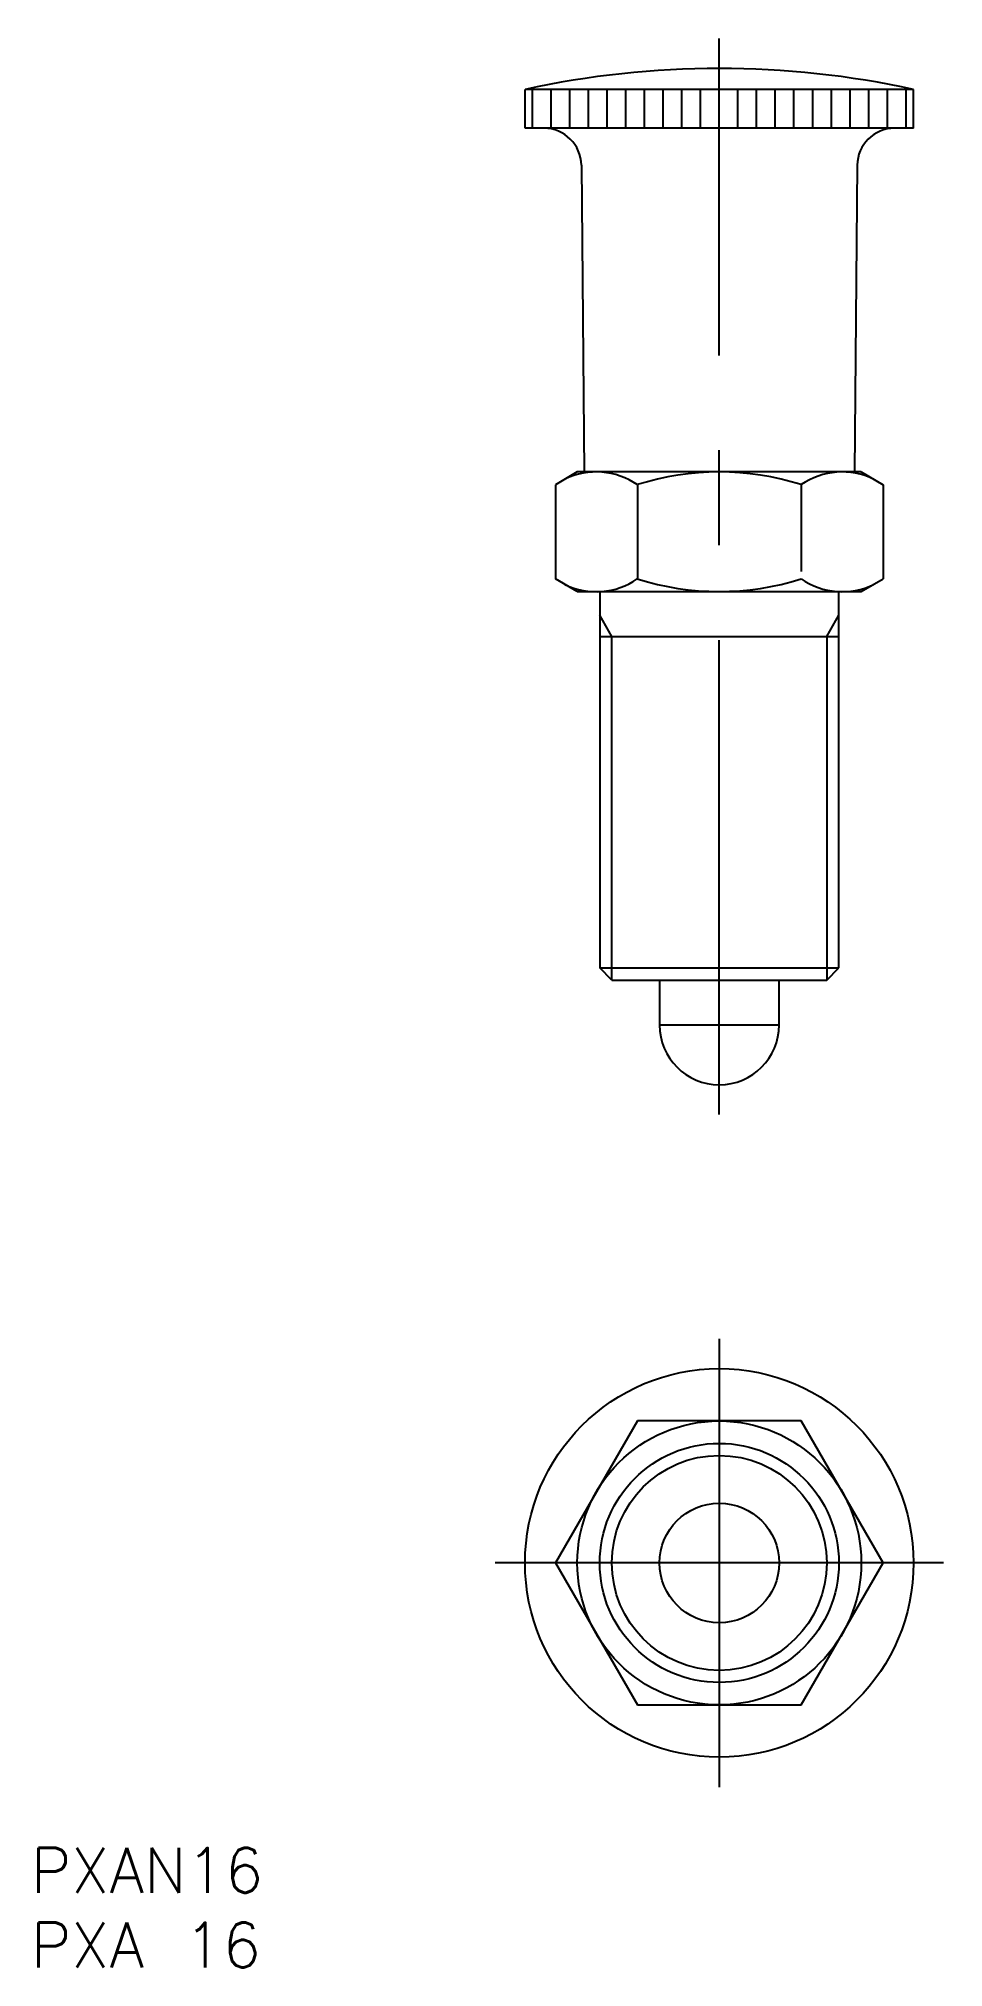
# Model space of a CAD drawing. Extents: x -46 to 15, y -27 to 102.
import ezdxf

# ---------------------------------------------------------------- set-up
doc = ezdxf.new("R2010")
doc.units = 0
doc.linetypes.add('CENTER', pattern=[50.8, 31.75, -6.35, 6.35, -6.35])
doc.layers.get('0').update_dxf_attribs({"linetype": 'CONTINUOUS'})
doc.layers.add('CENTER', color=1, linetype='CENTER')
doc.styles.get("Standard").update_dxf_attribs({"font": 'txt.shx', "height": 3, "bigfont": 'bigfont.shx'})

# ---------------------------------------------------------------- blocks, each defined once
blk = doc.blocks.new('*U2')
at = {"color": 7, "linetype": 'CONTINUOUS'}
blk.add_text('PXA 16', height=3, dxfattribs=at).set_placement((-46.07, -27.07))
blk = doc.blocks.new('*U3')
at = {"color": 7, "linetype": 'CONTINUOUS'}
blk.add_text('PXAN16', height=3, dxfattribs=at).set_placement((-46.07, -22.07))

msp = doc.modelspace()

# ---------------------------------------------------------------- linework, layer by layer
at = {"color": 7, "linetype": 'CONTINUOUS'}
for p, q in [((-13, 96), (-13, 98.6)), ((13, 98.6), (-13, 98.6)), ((-12.5, 96), (-12.5, 98.6)), ((-11.25, 96), (-11.25, 98.6)), ((-10, 96), (-10, 98.6)), ((-8.75, 96), (-8.75, 98.6)), ((-7.5, 96), (-7.5, 98.6)), ((-6.25, 96), (-6.25, 98.6)), ((-5, 96), (-5, 98.6)), ((-3.75, 96), (-3.75, 98.6)), ((-2.5, 96), (-2.5, 98.6)), ((-1.25, 96), (-1.25, 98.6)), ((0, 96), (0, 98.6)), ((1.25, 96), (1.25, 98.6)), ((2.5, 96), (2.5, 98.6)), ((3.75, 96), (3.75, 98.6)), ((5, 96), (5, 98.6)), ((6.25, 96), (6.25, 98.6)), ((7.5, 96), (7.5, 98.6)), ((8.75, 96), (8.75, 98.6)), ((10, 96), (10, 98.6)), ((11.25, 96), (11.25, 98.6)), ((12.5, 96), (12.5, 98.6)), ((13, 96), (13, 98.6)), ((13, 96), (-13, 96)), ((-9.23, 93.52), (-9.05, 73)), ((9.23, 93.52), (9.05, 73)), ((-9.5, 73), (-10.97, 72.15)), ((9.5, 73), (-9.5, 73)), ((9.5, 73), (10.97, 72.15)), ((-10.97, 72.15), (-10.97, 65.85)), ((-5.48, 72.15), (-5.48, 65.85)), ((5.48, 72.15), (5.48, 66.33)), ((10.97, 72.15), (10.97, 65.85)), ((-9.5, 65), (-10.97, 65.85)), ((9.5, 65), (10.97, 65.85)), ((-9.5, 65), (9.5, 65)), ((-8, 65), (-8, 39.81)), ((8, 39.81), (8, 65)), ((-8, 62), (8, 62)), ((-8, 39.81), (8, 39.81)), ((-7.19, 39), (-8, 39.81)), ((-7.19, 39), (7.19, 39)), ((-4, 39), (-4, 36)), ((4, 36), (4, 39)), ((7.19, 39), (8, 39.81)), ((-4, 36), (4, 36)), ((-5.48, 9.5), (-10.97, 0)), ((5.48, 9.5), (-5.48, 9.5)), ((10.97, 0), (5.48, 9.5)), ((-10.97, 0), (-5.48, -9.5)), ((5.48, -9.5), (10.97, 0)), ((-5.48, -9.5), (5.48, -9.5))]:
    msp.add_line(p, q, dxfattribs=at)
at = {"color": 3, "linetype": 'CONTINUOUS'}
for p, q in [((-7.19, 62), (-8, 63.41)), ((7.19, 62), (8, 63.41)), ((-7.19, 39), (-7.19, 62)), ((7.19, 62), (7.19, 39))]:
    msp.add_line(p, q, dxfattribs=at)
at = {"color": 7, "linetype": 'CONTINUOUS'}
for radius in [13, 9.5, 8, 4]:
    msp.add_circle((0, 0), radius, dxfattribs=at)
at = {"color": 3, "linetype": 'CONTINUOUS'}
msp.add_circle((0, 0), 7.19, dxfattribs=at)
at = {"color": 7, "linetype": 'CONTINUOUS'}
for centre, radius, start, end in [((0, 38.94), 61.06, 77.7067, 102.2933), ((-11.73, 93.5), 2.5, 0.5, 90), ((11.73, 93.5), 2.5, 90, 179.5), ((-8.23, 68.14), 4.86, 55.6157, 115.6157), ((0, 54.85), 18.15, 72.412, 107.588), ((8.23, 68.14), 4.86, 64.3843, 124.3843), ((-8.23, 69.85), 4.86, 244.3843, 304.3843), ((0, 83.15), 18.15, 252.412, 287.588), ((8.23, 69.85), 4.86, 235.6157, 295.6157), ((0, 36), 4, 180, 360)]:
    msp.add_arc(centre, radius, start, end, dxfattribs=at)
at = {"layer": 'CENTER', "color": 1, "linetype": 'CENTER'}
for p, q in [((0, 30), (0, 102)), ((0, 15), (0, -15)), ((15, 0), (-15, 0))]:
    msp.add_line(p, q, dxfattribs=at)

# ---------------------------------------------------------------- block references
at = {"color": 7, "linetype": 'CONTINUOUS'}
for name in ['*U3', '*U2']:
    msp.add_blockref(name, (0, 0), dxfattribs=at)

doc.saveas('drawing.dxf')
